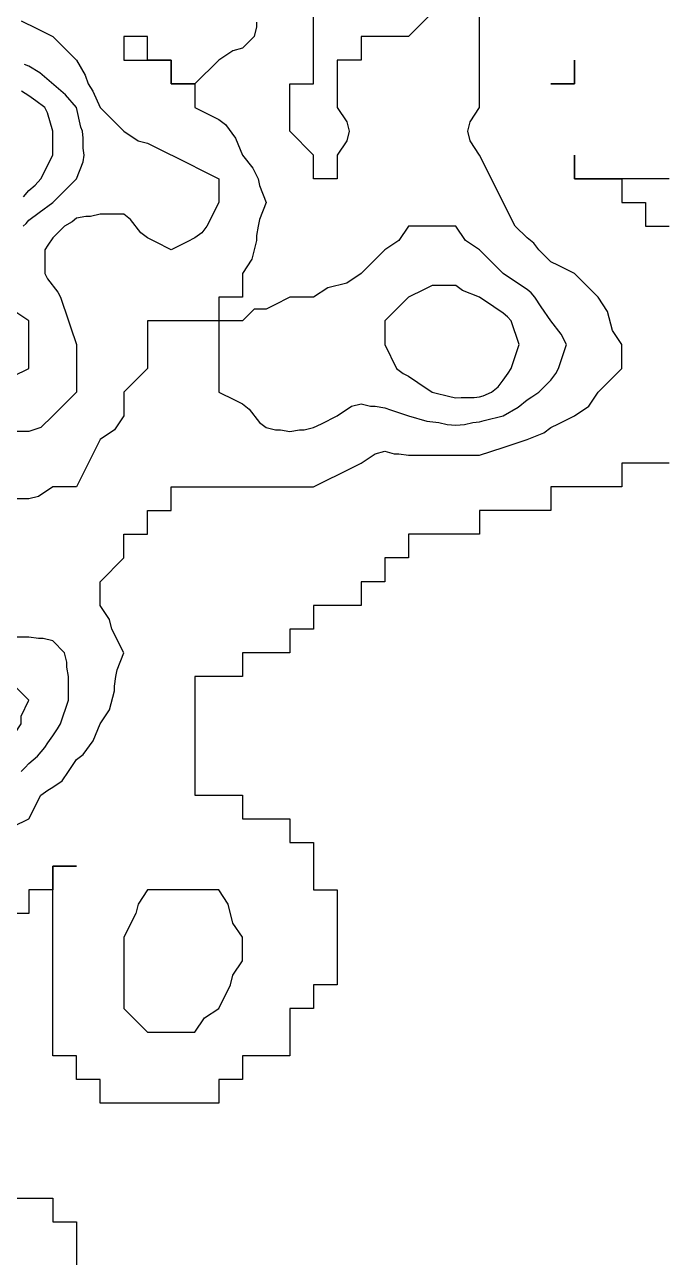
# Model space of a CAD drawing. Header units: inches. Extents: x 794995 to 811195, y 2485918 to 2508058.
# Drawn here: x 798800 to 799610, y 2487793 to 2489353 of the extents above; entities that cross this region are included whole.
import ezdxf

# ---------------------------------------------------------------- set-up
doc = ezdxf.new("R2010")
doc.units = ezdxf.units.IN
doc.header["$MEASUREMENT"] = 0
doc.layers.add('contour', color=7, linetype='Continuous')

msp = doc.modelspace()

# ---------------------------------------------------------------- linework, layer by layer
at = {"layer": 'contour'}
for points in [[(799315.2, 2489368.4), (799285.2, 2489338.4), (799225.2, 2489338.4), (799225.2, 2489308.4), (799195.2, 2489308.4), (799195.2, 2489278.4), (799195.2, 2489248.4), (799207.2, 2489230.4), (799210.2, 2489218.4), (799207.2, 2489206.4), (799195.2, 2489188.4), (799195.2, 2489158.4), (799165.2, 2489158.4), (799165.2, 2489188.4), (799135.2, 2489218.4), (799135.2, 2489278.4), (799165.2, 2489278.4), (799165.2, 2489428.4)], [(798795.2, 2489358.4), (798815.2, 2489348.4), (798835.2, 2489338.4), (798865.2, 2489308.4), (798876.1, 2489289.3), (798880.2, 2489278.4), (798885.9, 2489269.1), (798895.2, 2489248.4), (798925.2, 2489218.4), (798943.2, 2489206.4), (798955.2, 2489203.4), (798965.2, 2489198.4), (799005.2, 2489178.4), (799025.2, 2489168.4), (799045.2, 2489158.4), (799045.2, 2489128.4), (799030.2, 2489098.4), (799023.7, 2489089.8), (799015.2, 2489083.4), (799005.2, 2489078.4), (798985.2, 2489068.4), (798965.2, 2489078.4), (798955.2, 2489083.4), (798946.6, 2489089.8), (798933.7, 2489106.9), (798925.2, 2489113.4), (798895.2, 2489113.4), (798883.2, 2489110.4), (798877.2, 2489110.4), (798865.2, 2489108.4), (798859.7, 2489103.8), (798850.2, 2489098.4), (798835.2, 2489083.4), (798829.2, 2489074.4), (798825.2, 2489068.4), (798825.2, 2489038.4), (798828.5, 2489031.7), (798841.8, 2489015), (798845.2, 2489008.4), (798855.2, 2488978.4), (798857.7, 2488970.9), (798865.2, 2488948.4), (798865.2, 2488888.4), (798835.2, 2488858.4), (798820.2, 2488843.4), (798805.2, 2488838.4), (798745.2, 2488838.4)], [(799093.2, 2489356.4), (799093.2, 2489350.4), (799090.2, 2489338.4), (799075.2, 2489323.4), (799063.2, 2489320.4), (799045.2, 2489308.4), (799015.2, 2489278.4), (798985.2, 2489278.4), (798985.2, 2489308.4), (798955.2, 2489308.4), (798955.2, 2489338.4), (798925.2, 2489338.4), (798925.2, 2489308.4), (798985.2, 2489308.4), (798985.2, 2489278.4), (799015.2, 2489278.4), (799015.2, 2489248.4), (799035.2, 2489238.4), (799045.2, 2489233.4), (799053.7, 2489226.9), (799066.6, 2489209.8), (799075.2, 2489188.4), (799088.5, 2489171.7), (799095.2, 2489158.4), (799096.6, 2489149.8), (799105.2, 2489128.4), (799096.6, 2489106.9), (799095.2, 2489098.4), (799093.2, 2489086.4), (799093.2, 2489080.4), (799087.2, 2489056.4), (799075.2, 2489038.4), (799075.2, 2489008.4), (799045.2, 2489008.4), (799045.2, 2488978.4), (799015.2, 2488978.4), (798955.2, 2488978.4), (798955.2, 2488918.4), (798925.2, 2488888.4), (798925.2, 2488858.4), (798913.2, 2488840.4), (798895.2, 2488828.4), (798865.2, 2488768.4), (798835.2, 2488768.4), (798817.2, 2488756.4), (798805.2, 2488753.4), (798745.2, 2488753.4)], [(798785.2, 2488338.4), (798805.2, 2488348.4), (798820.2, 2488378.4), (798829.2, 2488384.4), (798835.2, 2488388.4), (798847.2, 2488396.4), (798855.2, 2488408.4), (798859.2, 2488414.4), (798865.2, 2488423.4), (798873.7, 2488429.8), (798886.6, 2488446.9), (798895.2, 2488468.4), (798907.2, 2488486.4), (798913.2, 2488510.4), (798913.2, 2488516.4), (798915.2, 2488528.4), (798916.6, 2488536.9), (798925.2, 2488558.4), (798910.2, 2488588.4), (798907.2, 2488600.4), (798895.2, 2488618.4), (798895.2, 2488648.4), (798925.2, 2488678.4), (798925.2, 2488708.4), (798955.2, 2488708.4), (798955.2, 2488738.4), (798985.2, 2488738.4), (798985.2, 2488768.4), (799165.2, 2488768.4), (799185.2, 2488778.4), (799195.2, 2488783.4), (799205.2, 2488788.4), (799225.2, 2488798.4), (799243.2, 2488810.4), (799255.2, 2488813.4), (799267.2, 2488810.4), (799273.2, 2488810.4), (799285.2, 2488808.4), (799375.2, 2488808.4), (799405.2, 2488818.4), (799412.7, 2488820.9), (799435.2, 2488828.4), (799456.6, 2488836.9), (799465.2, 2488843.4), (799475.2, 2488848.4), (799495.2, 2488858.4), (799513.2, 2488870.4), (799525.2, 2488888.4), (799555.2, 2488918.4), (799555.2, 2488948.4), (799543.2, 2488966.4), (799537.2, 2488990.4), (799525.2, 2489008.4), (799495.2, 2489038.4), (799475.2, 2489048.4), (799465.2, 2489053.4), (799450.2, 2489068.4), (799443.7, 2489076.9), (799435.2, 2489083.4), (799420.2, 2489098.4), (799375.2, 2489188.4), (799363.2, 2489206.4), (799360.2, 2489218.4), (799363.2, 2489230.4), (799375.2, 2489248.4), (799375.2, 2489368.4)], [(798797.7, 2489098.4), (798801.6, 2489101.9), (798805.2, 2489105.9), (798818, 2489115.5), (798835.2, 2489128.4), (798865.2, 2489158.4), (798873.7, 2489179.8), (798875.2, 2489188.4), (798873.7, 2489196.9), (798873.7, 2489209.8), (798872.7, 2489218.4), (798870.6, 2489223.8), (798865.2, 2489248.4), (798851.3, 2489264.5), (798819, 2489292.2), (798805.2, 2489300.9), (798799.7, 2489302.9)], [(798798.1, 2489135.4), (798805.2, 2489143.4), (798813.2, 2489150.4), (798820.2, 2489158.4), (798835.2, 2489188.4), (798835.2, 2489218.4), (798828.5, 2489241.7), (798825.2, 2489248.4), (798813.7, 2489256.9), (798805.2, 2489263.4), (798795.9, 2489269.1)], [(799615.2, 2489158.4), (799495.2, 2489158.4), (799495.2, 2489188.4), (799495.2, 2489158.4), (799555.2, 2489158.4), (799555.2, 2489128.4), (799585.2, 2489128.4), (799585.2, 2489098.4), (799615.2, 2489098.4)], [(798785.2, 2488908.4), (798805.2, 2488918.4), (798805.2, 2488978.4), (798787.2, 2488990.4)], [(799615.2, 2488798.4), (799585.2, 2488798.4), (799555.2, 2488798.4), (799555.2, 2488768.4), (799525.2, 2488768.4), (799465.2, 2488768.4), (799465.2, 2488738.4), (799435.2, 2488738.4), (799375.2, 2488738.4), (799375.2, 2488708.4), (799345.2, 2488708.4), (799285.2, 2488708.4), (799285.2, 2488678.4), (799255.2, 2488678.4), (799255.2, 2488648.4), (799225.2, 2488648.4), (799225.2, 2488618.4), (799195.2, 2488618.4), (799165.2, 2488618.4), (799165.2, 2488588.4), (799135.2, 2488588.4), (799135.2, 2488558.4), (799105.2, 2488558.4), (799075.2, 2488558.4), (799075.2, 2488528.4), (799045.2, 2488528.4), (799015.2, 2488528.4), (799015.2, 2488378.4), (799075.2, 2488378.4), (799075.2, 2488348.4), (799135.2, 2488348.4), (799135.2, 2488318.4), (799165.2, 2488318.4), (799165.2, 2488258.4), (799195.2, 2488258.4), (799195.2, 2488138.4), (799165.2, 2488138.4), (799165.2, 2488108.4), (799135.2, 2488108.4), (799135.2, 2488048.4), (799105.2, 2488048.4), (799075.2, 2488048.4), (799075.2, 2488018.4), (799045.2, 2488018.4), (799045.2, 2487988.4), (799015.2, 2487988.4), (798895.2, 2487988.4), (798895.2, 2488018.4), (798865.2, 2488018.4), (798865.2, 2488048.4), (798835.2, 2488048.4), (798835.2, 2488258.4), (798835.2, 2488288.4), (798865.2, 2488288.4), (798835.2, 2488288.4), (798835.2, 2488258.4), (798805.2, 2488258.4), (798805.2, 2488228.4), (798775.2, 2488228.4)], [(798795.2, 2488408.4), (798800.2, 2488413.4), (798805.2, 2488418.4), (798816.1, 2488427.5), (798825.2, 2488438.4), (798829.2, 2488444.4), (798835.2, 2488453.4), (798841.2, 2488462.4), (798845.2, 2488468.4), (798855.2, 2488498.4), (798855.2, 2488528.4), (798853.2, 2488540.4), (798853.2, 2488546.4), (798850.2, 2488558.4), (798835.2, 2488573.4), (798823.2, 2488576.4), (798817.2, 2488576.4), (798805.2, 2488578.4), (798775.2, 2488578.4)], [(798775.2, 2487868.4), (798835.2, 2487868.4), (798835.2, 2487838.4), (798865.2, 2487838.4), (798865.2, 2487748.4)]]:
    msp.add_lwpolyline(points, dxfattribs=at)
for points in [[(799495.2, 2489278.4), (799465.2, 2489278.4), (799495.2, 2489278.4), (799495.2, 2489308.4)], [(799375.2, 2488850.9), (799381.2, 2488852.4), (799405.2, 2488858.4), (799424.2, 2488869.3), (799435.2, 2488878.4), (799441.2, 2488882.4), (799450.2, 2488888.4), (799465.2, 2488903.4), (799471.8, 2488911.7), (799475.2, 2488918.4), (799485.2, 2488948.4), (799478.5, 2488961.7), (799465.2, 2488978.4), (799453.2, 2488996.4), (799445.2, 2489008.4), (799440.6, 2489013.8), (799435.2, 2489018.4), (799423.2, 2489026.4), (799405.2, 2489038.4), (799375.2, 2489068.4), (799357.2, 2489080.4), (799345.2, 2489098.4), (799285.2, 2489098.4), (799273.2, 2489080.4), (799255.2, 2489068.4), (799225.2, 2489038.4), (799207.2, 2489026.4), (799183.2, 2489020.4), (799165.2, 2489008.4), (799135.2, 2489008.4), (799115.2, 2488998.4), (799105.2, 2488993.4), (799090.2, 2488993.4), (799075.2, 2488978.4), (799045.2, 2488978.4), (799045.2, 2488948.4), (799045.2, 2488888.4), (799065.2, 2488878.4), (799075.2, 2488873.4), (799083.7, 2488866.9), (799096.6, 2488849.8), (799105.2, 2488843.4), (799117.2, 2488840.4), (799123.2, 2488840.4), (799135.2, 2488838.4), (799147.2, 2488840.4), (799153.2, 2488840.4), (799165.2, 2488843.4), (799175.2, 2488848.4), (799195.2, 2488858.4), (799213.2, 2488870.4), (799225.2, 2488873.4), (799237.2, 2488870.4), (799243.2, 2488870.4), (799255.2, 2488868.4), (799262.7, 2488865.9), (799285.2, 2488858.4), (799308.5, 2488851.7), (799323.7, 2488849.8), (799334.2, 2488847.5), (799345.2, 2488846.4), (799356.1, 2488847.5), (799366.6, 2488849.8)], [(799375.2, 2488882.4), (799379.8, 2488883.7), (799390.2, 2488888.4), (799398.5, 2488895), (799405.2, 2488903.4), (799411.2, 2488912.4), (799415.2, 2488918.4), (799425.2, 2488948.4), (799415.2, 2488978.4), (799410.6, 2488983.8), (799405.2, 2488988.4), (799393.2, 2488996.4), (799375.2, 2489008.4), (799353.7, 2489016.9), (799345.2, 2489023.4), (799315.2, 2489023.4), (799305.2, 2489018.4), (799285.2, 2489008.4), (799255.2, 2488978.4), (799255.2, 2488948.4), (799270.2, 2488918.4), (799278.5, 2488911.7), (799285.2, 2488908.4), (799297.2, 2488900.4), (799315.2, 2488888.4), (799339.2, 2488882.4), (799345.2, 2488880.9), (799351.8, 2488881.7), (799368.5, 2488881.7)], [(798745.2, 2488418.4), (798757.2, 2488426.4), (798775.2, 2488438.4), (798787.2, 2488456.4), (798795.2, 2488468.4), (798795.2, 2488478.4), (798805.2, 2488498.4), (798775.2, 2488528.4), (798755.2, 2488518.4), (798745.2, 2488518.4), (798715.2, 2488508.4), (798709.2, 2488504.4), (798700.2, 2488498.4), (798685.2, 2488483.4), (798679.2, 2488474.4), (798675.2, 2488468.4), (798675.2, 2488438.4), (798678.5, 2488431.7), (798685.2, 2488423.4), (798695.2, 2488418.4), (798715.2, 2488408.4), (798736.6, 2488416.9)], [(799015.2, 2488078.4), (799027.2, 2488096.4), (799045.2, 2488108.4), (799060.2, 2488138.4), (799063.2, 2488150.4), (799075.2, 2488168.4), (799075.2, 2488198.4), (799063.2, 2488216.4), (799057.2, 2488240.4), (799045.2, 2488258.4), (798955.2, 2488258.4), (798943.2, 2488240.4), (798940.2, 2488228.4), (798925.2, 2488198.4), (798925.2, 2488108.4), (798955.2, 2488078.4)]]:
    msp.add_lwpolyline(points, close=True, dxfattribs=at)

doc.saveas('drawing.dxf')
